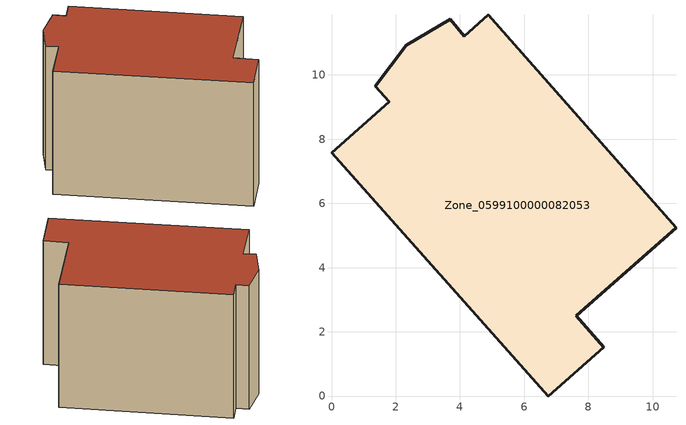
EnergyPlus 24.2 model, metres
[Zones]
Zone_0599100000082053
 floor ground (C_G): 1.37,9.65 2.33,10.93 3.7,11.73 4.14,11.2 4.88,11.87 10.73,5.24 7.62,2.5 8.48,1.52 6.76,0 0,7.58 1.8,9.17 z2.04
 wall outside (C_F): 6.76,0 8.48,1.52 7.62,2.5 10.73,5.24 4.88,11.87 4.14,11.2 3.7,11.73 2.33,10.93 1.37,9.65 1.8,9.17 0,7.58 6.76,0 z2.04:9.24
 roof outside (C_R): 2.33,10.93 1.37,9.65 1.8,9.17 0,7.58 6.76,0 8.48,1.52 7.62,2.5 10.73,5.24 4.88,11.87 4.14,11.2 3.7,11.73 z9.24
[BUILDING]
Pand.0599100000082053: North Axis=0; Terrain=City; Loads Convergence Tolerance Value=0.04; Temperature Convergence Tolerance Value=0.4; Solar Distribution=FullExterior; Maximum Number of Warmup Days=25; Minimum Number of Warmup Days=1
[Site:Location]
Rotterdam.The.Hague.AP_ZH_NLD Design_Conditions: Latitude=51.96; Longitude=4.45; Time Zone=1; Elevation=-4.5
[SITE:GROUNDTEMPERATURE:BUILDINGSURFACE]
18, 18, 18, 18, 18, 18, 18, 18, 18, 18, 18, 18
[MATERIAL] Thermal Absorptance=0.9; Solar Absorptance=0.7; Visible Absorptance=0.7
Name | Roughness | Thickness | Conductivity | Density | Specific Heat
G.TI.1946 | MediumSmooth | 0.15 | 1 | 540 | 1210
F.TI.1946 | Rough | 0.3 | 0.857143 | 1920 | 840
R.TI.1946 | MediumRough | 0.2 | 0.1 | 1500 | 1000
[CONSTRUCTION]
C_G: G.TI.1946
C_F: F.TI.1946
C_R: R.TI.1946
[ZONE]
Zone_0599100000082053: Type=1; Multiplier=1; Ceiling Height=Autocalculate; Volume=Autocalculate; Floor Area=autocalculate; Part of Total Floor Area=Yes
[ZONEINFILTRATION:DESIGNFLOWRATE]
Infil_Zone_0599100000082053: Zone or ZoneList or Space or SpaceList=Zone_0599100000082053; Schedule=AlwaysOn; Design Flow Rate Calculation Method=Flow/Area; Flow Rate per Floor Area=0.003; Constant Term Coefficient=1; Temperature Term Coefficient=0; Velocity Term Coefficient=0; Velocity Squared Term Coefficient=0
[HVACTEMPLATE:ZONE:IDEALLOADSAIRSYSTEM]
Zone_0599100000082053: Maximum Heating Supply Air Temperature=50; Minimum Cooling Supply Air Temperature=13; Maximum Heating Supply Air Humidity Ratio=0.0156; Minimum Cooling Supply Air Humidity Ratio=0.0077; Heating Limit=NoLimit; Cooling Limit=NoLimit; Dehumidification Control Type=ConstantSensibleHeatRatio; Cooling Sensible Heat Ratio=0.7; Dehumidification Setpoint=60; Humidification Control Type=None; Humidification Setpoint=30; Outdoor Air Method=None; Outdoor Air Flow Rate per Person=0.00944; Outdoor Air Flow Rate per Zone Floor Area=0; Outdoor Air Flow Rate per Zone=0; Demand Controlled Ventilation Type=None; Outdoor Air Economizer Type=NoEconomizer; Heat Recovery Type=None; Sensible Heat Recovery Effectiveness=0.7; Latent Heat Recovery Effectiveness=0.65
[ZONECONTROL:THERMOSTAT]
ThermostatControl_Zone_0599100000082053: Zone or ZoneList=Zone_0599100000082053; Control Type Schedule=DualSetpointControlType; Control 1=Thermostat_Zone_0599100000082053; Temperature Difference Between Cutout And Setpoint=0
[THERMOSTATSETPOINT:DUALSETPOINT]
Thermostat_Zone_0599100000082053: Heating Setpoint Temperature Schedule=HeatingSetpoint_Zone_0599100000082053; Cooling Setpoint Temperature Schedule=CoolingSetpoint_Zone_0599100000082053
[SCHEDULE:COMPACT]
HeatingSetpoint_Zone_0599100000082053: Through: 12/31, For: AllDays, Until: 24:00, 21
CoolingSetpoint_Zone_0599100000082053: Through: 12/31, For: AllDays, Until: 24:00, 24
DualSetpointControlType: Through: 12/31, For: AllDays, Until: 24:00, 4
AlwaysOn: Through: 12/31, For: AllDays, Until: 24:00, 1
